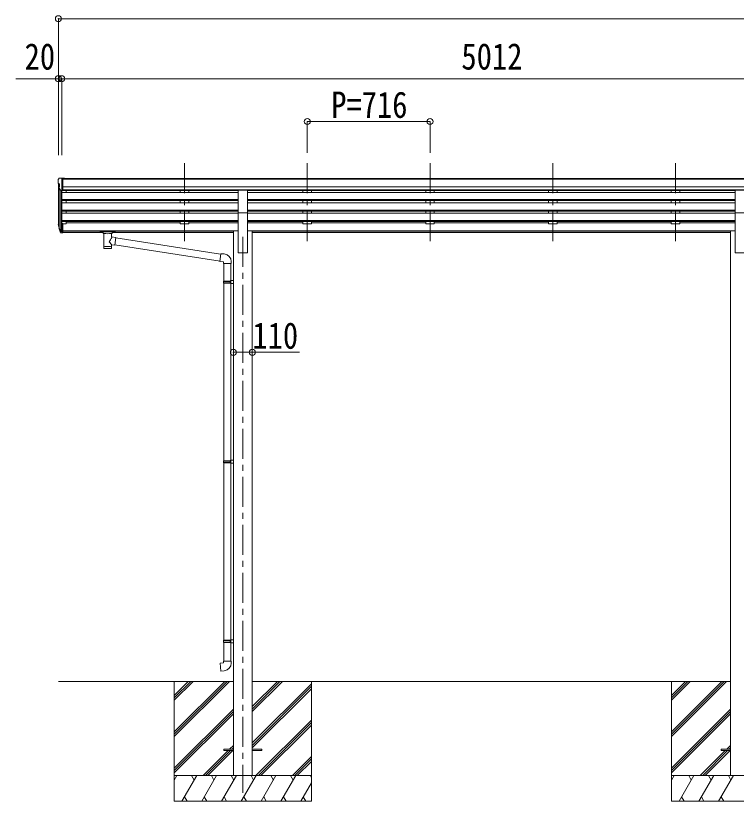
# Model space of a CAD drawing. Units: millimetres at full size, sheet at 1:35; some dimension numbers follow another scale. Extents: x -9837 to 9837, y -6790 to 6790.
# Drawn here: x -2377 to 1826, y -4409 to 175 of the extents above; entities that cross this region are included whole.
import ezdxf
from ezdxf.enums import TextEntityAlignment as Align

# ---------------------------------------------------------------- set-up
doc = ezdxf.new("R2010")
doc.units = ezdxf.units.MM
doc.header["$LTSCALE"] = 35
doc.header["$PDMODE"] = 32
doc.header["$PDSIZE"] = 35
doc.linetypes.add('CHAIN1', pattern=[8, 5, -1, 1, -1])
for name, color, linetype, lineweight in [('0-0_0', 7, 'Continuous', 9), ('0-1_本体', 5, 'CHAIN1', 9), ('0-3_ELV2', 4, 'Continuous', 9), ('0-6_OTH_LINE', 6, 'Continuous', 9), ('0-9_OUTLINE', 7, 'Continuous', 9)]:
    doc.layers.add(name, color=color, linetype=linetype, lineweight=lineweight)
doc.styles.add('ＭＳ ゴシック', font='')
doc.styles.get('ＭＳ ゴシック').set_extended_font_data('MS Gothic')

msp = doc.modelspace()

# ---------------------------------------------------------------- linework, layer by layer
at = {"layer": '0-0_0'}
for p, q in [((-2128.39, -3709.22), (-1107.59, -3709.22)), ((-1452.39, -3709.22), (-1452.39, -4409.22)), ((-1452.39, -4003.4), (-1158.21, -3709.22)), ((-1452.39, -4017.54), (-1144.07, -3709.22)), ((-1452.39, -4031.68), (-1129.93, -3709.22)), ((-1452.39, -3819.55), (-1342.06, -3709.22)), ((-1452.39, -3805.41), (-1356.2, -3709.22)), ((-1452.39, -3791.27), (-1370.34, -3709.22)), ((-997.19, -3884.85), (-821.56, -3709.22)), ((-997.19, -3870.71), (-835.7, -3709.22)), ((-997.19, -3856.56), (-849.84, -3709.22)), ((-997.19, -3709.22), (1792.41, -3709.22)), ((-652.39, -3709.22), (-652.39, -4409.22)), ((1447.61, -3709.22), (1447.61, -4409.22)), ((1447.61, -4003.4), (1741.79, -3709.22)), ((1447.61, -4017.54), (1755.93, -3709.22)), ((1447.61, -4031.68), (1770.07, -3709.22)), ((1447.61, -3819.55), (1557.94, -3709.22)), ((1447.61, -3805.41), (1543.8, -3709.22)), ((1447.61, -3791.27), (1529.66, -3709.22)), ((-997.19, -4068.69), (-652.39, -3723.9)), ((-997.19, -4082.84), (-652.39, -3738.04)), ((-997.19, -4096.98), (-652.39, -3752.18)), ((-1452.39, -4215.53), (-1107.59, -3870.73)), ((-1452.39, -4229.67), (-1107.59, -3884.87)), ((1447.61, -4215.53), (1792.41, -3870.73)), ((1447.61, -4229.67), (1792.41, -3884.87)), ((-1452.39, -4243.81), (-1107.59, -3899.01)), ((-975.58, -4259.22), (-652.39, -3936.03)), ((1447.61, -4243.81), (1792.41, -3899.01)), ((-961.44, -4259.22), (-652.39, -3950.17)), ((-947.3, -4259.22), (-652.39, -3964.31)), ((-1283.95, -4259.22), (-1138.45, -4113.72)), ((-1269.81, -4259.22), (-1124.31, -4113.72)), ((-1255.67, -4259.22), (-1110.17, -4113.72)), ((-1129.45, -4104.72), (-1107.59, -4082.86)), ((-1115.31, -4104.72), (-1107.59, -4097)), ((1616.05, -4259.22), (1761.55, -4113.72)), ((1630.19, -4259.22), (1775.69, -4113.72)), ((1644.33, -4259.22), (1789.83, -4113.72)), ((1770.55, -4104.72), (1792.41, -4082.86)), ((1784.69, -4104.72), (1792.41, -4097)), ((-763.45, -4259.22), (-652.39, -4148.16)), ((-749.31, -4259.22), (-652.39, -4162.3)), ((-735.17, -4259.22), (-652.39, -4176.44)), ((-652.39, -4259.22), (-1452.39, -4259.22)), ((-1452.39, -4286.72), (-1436.51, -4259.22)), ((-1407.65, -4409.22), (-1321.04, -4259.22)), ((-1336.04, -4285.2), (-1351.04, -4259.22)), ((-1292.18, -4409.22), (-1205.57, -4259.22)), ((-1220.57, -4285.2), (-1235.58, -4259.22)), ((-1176.71, -4409.22), (-1090.1, -4259.22)), ((-1105.1, -4285.2), (-1120.1, -4259.22)), ((-1061.24, -4409.22), (-974.63, -4259.22)), ((-989.63, -4285.2), (-1004.63, -4259.22)), ((-945.77, -4409.22), (-859.16, -4259.22)), ((-874.16, -4285.2), (-889.16, -4259.22)), ((-830.29, -4409.22), (-743.69, -4259.22)), ((-773.69, -4259.22), (-758.69, -4285.2)), ((-658.22, -4259.22), (-652.39, -4269.32)), ((2247.61, -4259.22), (1447.61, -4259.22)), ((1447.61, -4286.72), (1463.49, -4259.22)), ((1492.35, -4409.22), (1578.96, -4259.22)), ((1563.96, -4285.2), (1548.96, -4259.22)), ((1607.82, -4409.22), (1694.43, -4259.22)), ((1679.43, -4285.2), (1664.42, -4259.22)), ((1723.29, -4409.22), (1809.9, -4259.22)), ((1794.9, -4285.2), (1779.9, -4259.22)), ((-714.83, -4409.22), (-652.39, -4301.08)), ((-1392.65, -4383.24), (-1377.65, -4409.22)), ((-1277.18, -4383.24), (-1262.18, -4409.22)), ((-1161.71, -4383.24), (-1146.71, -4409.22)), ((-1046.24, -4383.24), (-1031.24, -4409.22)), ((-930.77, -4383.24), (-915.77, -4409.22)), ((-815.3, -4383.24), (-800.3, -4409.22)), ((-699.83, -4383.24), (-684.83, -4409.22)), ((1507.35, -4383.24), (1522.35, -4409.22)), ((1622.82, -4383.24), (1637.82, -4409.22)), ((1738.29, -4383.24), (1753.29, -4409.22)), ((-1452.39, -4409.22), (-652.39, -4409.22)), ((1447.61, -4409.22), (2247.61, -4409.22))]:
    msp.add_line(p, q, dxfattribs=at)
at = {"layer": '0-1_本体'}
for p, q in [((-1392.39, -684.81), (-1392.39, -1162.33)), ((-676.39, -684.81), (-676.39, -1162.33)), ((39.61, -684.81), (39.61, -1162.33)), ((755.61, -684.81), (755.61, -1162.33)), ((1471.61, -684.81), (1471.61, -1162.33)), ((-1052.39, -1115.65), (-1052.39, -4359.22))]:
    msp.add_line(p, q, dxfattribs=at)
at = {"layer": '0-3_ELV2'}
for p, q in [((-2123.48, -772.9), (-2127.55, -778.71)), ((-2120.39, -772.34), (-2122.72, -772.48)), ((-2120.39, -772.34), (-2101.89, -772.34)), ((-2108.39, -845.32), (-2108.39, -772.34)), ((-2101.89, -772.34), (-2091.89, -772.43)), ((-2101.89, -844.32), (-2101.89, -772.34)), ((-2101.89, -773.94), (2887.11, -773.94)), ((-2101.89, -779.16), (2887.11, -779.16)), ((-2091.89, -773.94), (-2091.89, -772.43)), ((-2130.39, -781.71), (-2130.39, -782.34)), ((-2128.39, -802.91), (-2128.39, -1037.58)), ((-2127.86, -803.52), (-2122.54, -806.59)), ((-2122.39, -806.85), (-2122.39, -823.13)), ((2897.11, -822.69), (-2101.89, -822.69)), ((-2116.02, -843.51), (-2125.02, -827.92)), ((-2123.42, -830.68), (-2123.42, -1064.29)), ((-2114.39, -844.85), (-2114.4, -1082.72)), ((-2108.39, -845.32), (-2113.6, -845)), ((-2101.89, -844.32), (-2108.39, -844.32)), ((-2108.39, -845.32), (-2108.39, -1037.94)), ((-2108.39, -856.3), (-1079.89, -856.3)), ((2897.11, -840.54), (-2101.89, -840.54)), ((-1079.89, -843.79), (-2101.89, -843.79)), ((-2083.39, -843.79), (-2083.39, -856.3)), ((-1417.39, -843.79), (-1417.39, -856.3)), ((-1367.39, -843.79), (-1367.39, -856.2)), ((-1079.89, -974.77), (-1079.89, -842.97)), ((-1079.89, -842.97), (-1024.89, -842.97)), ((-1024.89, -974.77), (-1024.89, -842.97)), ((1820.11, -843.79), (-1024.89, -843.79)), ((1820.11, -856.3), (-1024.89, -856.3)), ((-701.39, -843.79), (-701.39, -856.3)), ((-651.39, -843.79), (-651.39, -856.2)), ((14.61, -843.79), (14.61, -856.3)), ((64.61, -843.79), (64.61, -856.2)), ((730.61, -843.79), (730.61, -856.3)), ((780.61, -843.79), (780.61, -856.2)), ((1446.61, -843.79), (1446.61, -856.3)), ((1496.61, -843.79), (1496.61, -856.2)), ((1820.11, -974.77), (1820.11, -842.97)), ((1820.11, -842.97), (1875.11, -842.97)), ((-2108.39, -898.18), (-1079.89, -898.18)), ((-2108.39, -899.67), (-1079.89, -899.67)), ((-2108.39, -903.99), (-1079.89, -903.99)), ((-2108.39, -916.85), (-1079.89, -916.85)), ((-2083.39, -903.99), (-2083.39, -916.85)), ((-1417.39, -903.99), (-1417.39, -916.85)), ((-1367.39, -903.99), (-1367.39, -916.85)), ((1820.11, -898.18), (-1024.89, -898.18)), ((1820.11, -899.67), (-1024.89, -899.67)), ((1820.11, -903.99), (-1024.89, -903.99)), ((1820.11, -916.85), (-1024.89, -916.85)), ((-701.39, -903.99), (-701.39, -916.85)), ((-651.39, -903.99), (-651.39, -916.85)), ((14.61, -903.99), (14.61, -916.85)), ((64.61, -903.99), (64.61, -916.85)), ((730.61, -903.99), (730.61, -916.85)), ((780.61, -903.99), (780.61, -916.85)), ((1446.61, -903.99), (1446.61, -916.85)), ((1496.61, -903.99), (1496.61, -916.85)), ((-2108.39, -958.72), (-1079.89, -958.72)), ((-2108.39, -960.22), (-1079.89, -960.22)), ((1820.11, -958.72), (-1024.89, -958.72)), ((1820.11, -960.22), (-1024.89, -960.22)), ((-2108.39, -964.54), (-1079.89, -964.54)), ((-2108.39, -977.39), (-1079.89, -977.39)), ((-2083.39, -964.54), (-2083.39, -977.39)), ((-1417.39, -964.54), (-1417.39, -977.29)), ((-1367.39, -964.54), (-1367.39, -977.39)), ((-1079.89, -974.77), (-1079.89, -1209.22)), ((-1079.89, -974.77), (-1024.89, -974.77)), ((1820.11, -964.54), (-1024.89, -964.54)), ((-1024.89, -974.77), (-1024.89, -1209.22)), ((1820.11, -977.39), (-1024.89, -977.39)), ((-701.39, -964.54), (-701.39, -977.29)), ((-651.39, -964.54), (-651.39, -977.39)), ((14.61, -964.54), (14.61, -977.29)), ((64.61, -964.54), (64.61, -977.39)), ((730.61, -964.54), (730.61, -977.29)), ((780.61, -964.54), (780.61, -977.39)), ((1446.61, -964.54), (1446.61, -977.29)), ((1496.61, -964.54), (1496.61, -977.39)), ((1820.11, -974.77), (1820.11, -1209.22)), ((1820.11, -974.77), (1875.11, -974.77)), ((-2127.3, -1052.13), (-2123.42, -1060.08)), ((-2126.69, -1050.75), (-2123.42, -1057.82)), ((-2108.39, -1019.27), (-1079.89, -1019.27)), ((-2108.39, -1020.77), (-1079.89, -1020.77)), ((-2108.39, -1025.09), (-1079.89, -1025.09)), ((-2108.39, -1037.94), (-2108.39, -1092.72)), ((-2101.89, -1037.94), (-2108.39, -1037.94)), ((-2101.89, -1037.94), (-2101.89, -1091.97)), ((-2083.39, -1038.57), (-2101.89, -1038.57)), ((-2083.39, -1025.09), (-2083.39, -1038.57)), ((-2083.39, -1033.63), (-1417.39, -1033.63)), ((-1417.39, -1025.09), (-1417.39, -1038.57)), ((-1367.39, -1038.57), (-1417.39, -1038.57)), ((-1367.39, -1025.09), (-1367.39, -1038.57)), ((-1367.39, -1033.63), (-1079.89, -1033.63)), ((1820.11, -1019.27), (-1024.89, -1019.27)), ((1820.11, -1020.77), (-1024.89, -1020.77)), ((1820.11, -1025.09), (-1024.89, -1025.09)), ((-701.39, -1033.63), (-1024.89, -1033.63)), ((-701.39, -1025.09), (-701.39, -1038.57)), ((-651.39, -1038.57), (-701.39, -1038.57)), ((-651.39, -1025.09), (-651.39, -1038.57)), ((14.61, -1033.63), (-651.39, -1033.63)), ((14.61, -1025.09), (14.61, -1038.57)), ((64.61, -1038.57), (14.61, -1038.57)), ((64.61, -1025.09), (64.61, -1038.57)), ((730.61, -1033.63), (64.61, -1033.63)), ((730.61, -1025.09), (730.61, -1038.57)), ((780.61, -1038.57), (730.61, -1038.57)), ((780.61, -1025.09), (780.61, -1038.57)), ((1446.61, -1033.63), (780.61, -1033.63)), ((1446.61, -1025.09), (1446.61, -1038.57)), ((1496.61, -1038.57), (1446.61, -1038.57)), ((1496.61, -1025.09), (1496.61, -1038.57)), ((1820.11, -1033.63), (1496.61, -1033.63)), ((-2124.98, -1063.41), (-2124.64, -1067.81)), ((-2124.64, -1067.81), (-2115.84, -1091.36)), ((-2124.03, -1067.25), (-2115.84, -1083.43)), ((-2114.82, -1082.3), (-2122.58, -1066.89)), ((-2108.39, -1082.97), (-2113.53, -1082.97)), ((-2108.39, -1084.78), (-2113.24, -1084.78)), ((-2108.39, -1092.72), (-2113.24, -1092.72)), ((-2101.89, -1078.07), (-2108.39, -1078.07)), ((-2101.89, -1082.95), (-2108.39, -1082.95)), ((-2101.89, -1091.97), (-2108.39, -1091.97)), ((-2101.89, -1080.65), (-1107.59, -1080.65)), ((-2101.89, -1082.04), (-1107.59, -1082.04)), ((-1867.89, -1089.73), (-2101.89, -1089.73)), ((-1107.59, -1089.73), (-1813.89, -1089.73)), ((-1107.59, -1080.22), (-1107.59, -4259.22)), ((-1107.59, -1080.22), (-1079.89, -1080.22)), ((-997.19, -1080.22), (-1024.89, -1080.22)), ((-997.19, -1080.22), (-997.19, -4259.22)), ((1792.41, -1080.65), (-997.19, -1080.65)), ((1792.41, -1082.04), (-997.19, -1082.04)), ((1792.41, -1089.73), (-997.19, -1089.73)), ((1792.41, -1080.22), (1792.41, -4259.22)), ((1792.41, -1080.22), (1820.11, -1080.22)), ((-1079.89, -1209.22), (-1024.89, -1209.22)), ((1820.11, -1209.22), (1875.11, -1209.22)), ((-1162.39, -4104.72), (-1107.59, -4104.72)), ((-997.19, -4104.72), (-942.39, -4104.72)), ((-997.19, -4113.72), (-942.39, -4113.72)), ((-942.39, -4104.72), (-942.39, -4113.72)), ((1737.61, -4104.72), (1792.41, -4104.72))]:
    msp.add_line(p, q, dxfattribs=at)
for points in [[(-1162.39, -4104.72), (-1162.39, -4113.72), (-1107.59, -4113.72)], [(1737.61, -4104.72), (1737.61, -4113.72), (1792.41, -4113.72)]]:
    msp.add_lwpolyline(points, dxfattribs=at)
for centre, radius, start, end in [((-2127.39, -781.71), 3, 93, 180), ((-2122.66, -773.48), 1, 93.5, 145), ((-1928.39, -782.34), 202, 180, 184.94904), ((-2123.49, -799.15), 6.18, 185.7035, 224.99897), ((-2122.42, -826.42), 3, 94.7167, 210), ((-2122.69, -823.13), 0.3, 274.7167, 0), ((-2122.69, -806.85), 0.3, 0, 60), ((-2113.42, -842.01), 3, 210, 266.5), ((-2099.21, -1043.02), 29.53, 186.50806, 197.98144), ((-2097.8, -1041.26), 30.41, 187.1552, 198.19734)]:
    msp.add_arc(centre, radius, start, end, dxfattribs=at)
for centre, major_axis, ratio, start_param, end_param in [((-2039.74, -1043.45), (-89.06, 1.43), 0.57596, 6.1962358, 6.3678173), ((-2040.53, -1036.77), (87.93, 4.42), 0.541684, 3.0659337, 3.2228513), ((-2123.68, -1063.41), (1.3, 0), 0.90356, 1.3700892, 3.347195), ((-2037.76, -1047.22), (-89.07, 0), 0.90356, 0.2056023, 0.2515348), ((-2038.47, -1043.35), (-88.05, 0), 0.90356, 0.2662965, 0.3003836), ((-2113.24, -1082.07), (-3, 0), 0.90356, 0.5235988, 1.5707963), ((-2113.24, -1090), (3, 0), 0.90356, 3.6651914, 4.712389), ((-2113.53, -1081.62), (-1.5, 0), 0.90356, 0.5235988, 1.5707963)]:
    msp.add_ellipse(centre, major_axis=major_axis, ratio=ratio, start_param=start_param, end_param=end_param, dxfattribs=at)
at = {"layer": '0-6_OTH_LINE'}
for p, q in [((-2128.39, 157.84), (-2128.39, -634.81)), ((-2128.39, 157.84), (7935.61, 157.84)), ((-2128.39, -192.16), (-2128.39, -637.58)), ((-2128.39, -192.16), (-2108.39, -192.16)), ((-2108.39, -192.16), (-2108.39, -637.58)), ((-2108.39, -192.16), (2903.61, -192.16)), ((-676.39, -442.16), (-676.39, -624.62)), ((-676.39, -442.16), (39.61, -442.16)), ((39.61, -442.16), (39.61, -624.62)), ((-1107.59, -1788.77), (-997.19, -1788.77))]:
    msp.add_line(p, q, dxfattribs=at)
at = {"layer": '0-6_OTH_LINE', "lineweight": 18}
for p, q in [((-2128.39, -192.16), (-2377.23, -192.16)), ((-997.19, -1788.77), (-722.52, -1788.77))]:
    msp.add_line(p, q, dxfattribs=at)
at = {"layer": '0-6_OTH_LINE'}
for p in [(-2128.39, 157.84), (-2128.39, -192.16), (-2108.39, -192.16), (-676.39, -442.16), (39.61, -442.16), (-1107.59, -1788.77), (-997.19, -1788.77)]:
    msp.add_point(p, dxfattribs=at)
at = {"layer": '0-9_OUTLINE'}
for p, q in [((-1884.39, -1082.82), (-1884.39, -1088.58)), ((-1882.39, -1082.16), (-1799.39, -1082.16)), ((-1882.39, -1084.33), (-1799.39, -1084.33)), ((-1882.39, -1089.24), (-1867.89, -1089.24)), ((-1867.89, -1094.89), (-1867.89, -1088.34)), ((-1863.79, -1095.81), (-1863.81, -1181.25)), ((-1817.99, -1114.55), (-1817.99, -1095.81)), ((-1813.89, -1094.89), (-1813.89, -1088.34)), ((-1813.89, -1089.24), (-1799.39, -1089.24)), ((-1797.39, -1082.82), (-1797.39, -1088.58)), ((-1792.77, -1118.46), (-1818, -1114.54)), ((-1792.77, -1118.46), (-1799.8, -1163.71)), ((-1181.79, -1215.31), (-1793.09, -1120.47)), ((-1817.97, -1181.25), (-1818, -1160.58)), ((-1818, -1160.89), (-1799.8, -1163.71)), ((-1185.46, -1257.24), (-1799.52, -1161.97)), ((-1160.78, -1215.18), (-1181.62, -1213.36)), ((-1165.7, -1270.93), (-1119.7, -1270.93)), ((-1163.59, -1270.93), (-1163.59, -1373.29)), ((-1121.59, -1270.93), (-1121.59, -1370.73)), ((-1119.7, -1270.93), (-1119.7, -1260.01)), ((-1165.59, -1375.29), (-1164.59, -1373.29)), ((-1165.59, -1375.29), (-1121.59, -1375.29)), ((-1165.59, -1375.29), (-1165.59, -1383.29)), ((-1164.59, -1373.29), (-1121.59, -1373.29)), ((-1126.07, -1375.29), (-1126.5, -1373.29)), ((-1123.59, -1370.79), (-1107.59, -1370.32)), ((-1123.59, -1372.79), (-1123.59, -1370.79)), ((-1123.59, -1372.79), (-1121.59, -1372.79)), ((-1107.59, -1370.32), (-1107.59, -1388.26)), ((-1165.59, -1383.29), (-1121.59, -1383.29)), ((-1165.59, -1383.29), (-1164.59, -1385.29)), ((-1164.59, -1385.29), (-1121.59, -1385.29)), ((-1163.59, -1385.29), (-1163.59, -2421.47)), ((-1123.59, -1387.79), (-1123.59, -1385.79)), ((-1123.59, -1387.79), (-1107.59, -1388.26)), ((-1121.59, -1387.84), (-1121.59, -2418.91)), ((-1165.59, -2423.47), (-1164.59, -2421.47)), ((-1165.59, -2423.47), (-1121.59, -2423.47)), ((-1165.59, -2423.47), (-1165.59, -2431.47)), ((-1164.59, -2421.47), (-1121.59, -2421.47)), ((-1126.07, -2423.47), (-1126.5, -2421.47)), ((-1123.59, -2418.97), (-1107.59, -2418.5)), ((-1123.59, -2420.97), (-1123.59, -2418.97)), ((-1123.59, -2420.97), (-1121.59, -2420.97)), ((-1107.59, -2418.5), (-1107.59, -2436.44)), ((-1165.59, -2431.47), (-1121.59, -2431.47)), ((-1165.59, -2431.47), (-1164.59, -2433.47)), ((-1164.59, -2433.47), (-1121.59, -2433.47)), ((-1163.59, -2433.47), (-1163.59, -3469.66)), ((-1123.59, -2435.97), (-1123.59, -2433.97)), ((-1123.59, -2435.97), (-1107.59, -2436.44)), ((-1121.59, -2436.03), (-1121.59, -3467.1)), ((-1165.59, -3471.66), (-1164.59, -3469.66)), ((-1165.59, -3471.66), (-1121.59, -3471.66)), ((-1165.59, -3471.66), (-1165.59, -3479.66)), ((-1165.59, -3479.66), (-1121.59, -3479.66)), ((-1165.59, -3479.66), (-1164.59, -3481.66)), ((-1164.59, -3469.66), (-1121.59, -3469.66)), ((-1164.59, -3481.66), (-1121.59, -3481.66)), ((-1163.59, -3481.66), (-1163.59, -3591.66)), ((-1126.07, -3471.66), (-1126.5, -3469.66)), ((-1123.59, -3467.16), (-1107.59, -3466.69)), ((-1123.59, -3469.16), (-1123.59, -3467.16)), ((-1123.59, -3469.16), (-1121.59, -3469.16)), ((-1123.59, -3484.16), (-1123.59, -3482.16)), ((-1123.59, -3484.16), (-1107.59, -3484.63)), ((-1121.59, -3484.22), (-1121.59, -3591.66)), ((-1107.59, -3466.69), (-1107.59, -3484.63)), ((-1165.59, -3591.66), (-1119.59, -3591.66)), ((-1165.59, -3601.66), (-1165.59, -3591.66)), ((-1119.59, -3591.66), (-1119.59, -3602.58))]:
    msp.add_line(p, q, dxfattribs=at)
for points in [[(-1884.39, -1082.82), (-1884.35, -1082.62), (-1884.27, -1082.49), (-1884.17, -1082.39), (-1884.07, -1082.33), (-1883.95, -1082.29), (-1883.66, -1082.23), (-1883.17, -1082.18), (-1882.63, -1082.16), (-1882.39, -1082.16)], [(-1884.39, -1088.58), (-1884.35, -1088.77), (-1884.27, -1088.91), (-1884.17, -1089), (-1884.07, -1089.06), (-1883.95, -1089.11), (-1883.66, -1089.17), (-1883.17, -1089.22), (-1882.63, -1089.24), (-1882.39, -1089.24)], [(-1799.39, -1082.16), (-1799.04, -1082.16), (-1798.51, -1082.19), (-1798.06, -1082.24), (-1797.76, -1082.31), (-1797.59, -1082.41), (-1797.47, -1082.55), (-1797.4, -1082.73), (-1797.39, -1082.82)], [(-1799.39, -1089.24), (-1799.04, -1089.24), (-1798.51, -1089.21), (-1798.06, -1089.16), (-1797.76, -1089.08), (-1797.59, -1088.98), (-1797.47, -1088.85), (-1797.4, -1088.67), (-1797.39, -1088.58)], [(-1181.62, -1213.36), (-1185.63, -1259.19), (-1165.7, -1260.93), (-1165.7, -1270.93)], [(-1126.07, -1375.29), (-1126.07, -1383.29), (-1126.5, -1385.29)], [(-1123.59, -1385.79), (-1121.59, -1385.79), (-1121.59, -1372.79)], [(-1126.07, -2423.47), (-1126.07, -2431.47), (-1126.5, -2433.47)], [(-1123.59, -2433.97), (-1121.59, -2433.97), (-1121.59, -2420.97)], [(-1126.07, -3471.66), (-1126.07, -3479.66), (-1126.5, -3481.66)], [(-1123.59, -3482.16), (-1121.59, -3482.16), (-1121.59, -3469.16)], [(-1160.67, -3647.41), (-1181.51, -3649.23), (-1185.52, -3603.4), (-1165.59, -3601.66)]]:
    msp.add_lwpolyline(points, dxfattribs=at)
for centre, start, end in [((-1164.7, -1260.01), 0, 85), ((-1164.59, -3602.58), 275, 0)]:
    msp.add_arc(centre, 45, start, end, dxfattribs=at)
for centre, major_axis, ratio, start_param, end_param in [((-1882.39, -1084.55), (2, 0), 0.109601, 3.1415927, 4.712389), ((-1840.89, -1094.8), (27.06, 0), 0.069685, 3.1415927, 6.2831853), ((-1840.89, -1088.34), (27, 0), 0.070066, 6.2831853, 9.424778), ((-1829.89, -1092.32), (16, 0), 0.361356, 6.2636979, 6.2831853), ((-1799.39, -1084.55), (2, 0), 0.109601, 4.712389, 6.2831853), ((-1840.9, -1141.08), (-22.81, -26.62), 0.234429, 1.6855472, 3.1268519), ((-1838.34, -1138.44), (20.32, -22.25), 0.045535, 0.0389954, 1.3075346), ((-1840.89, -1181.25), (22.92, 0), 0.101955, 3.1415499, 6.2833984), ((-1840.89, -1168.8), (22.91, 0), 0.122865, 3.1415927, 6.2831853)]:
    msp.add_ellipse(centre, major_axis=major_axis, ratio=ratio, start_param=start_param, end_param=end_param, dxfattribs=at)

# ---------------------------------------------------------------- texts
at = {"layer": '0-6_OTH_LINE', "color": 7, "style": 'ＭＳ ゴシック', "width": 0.85}
for s, p in [('20', (-2325.48, -185.6)), ('5012', (222.61, -185.16)), ('P=716', (-537.14, -467.16)), ('110', (-996.75, -1814.45))]:
    msp.add_text(s, height=154, dxfattribs=at).set_placement(p, align=Align.BOTTOM_LEFT)

doc.saveas('drawing.dxf')
